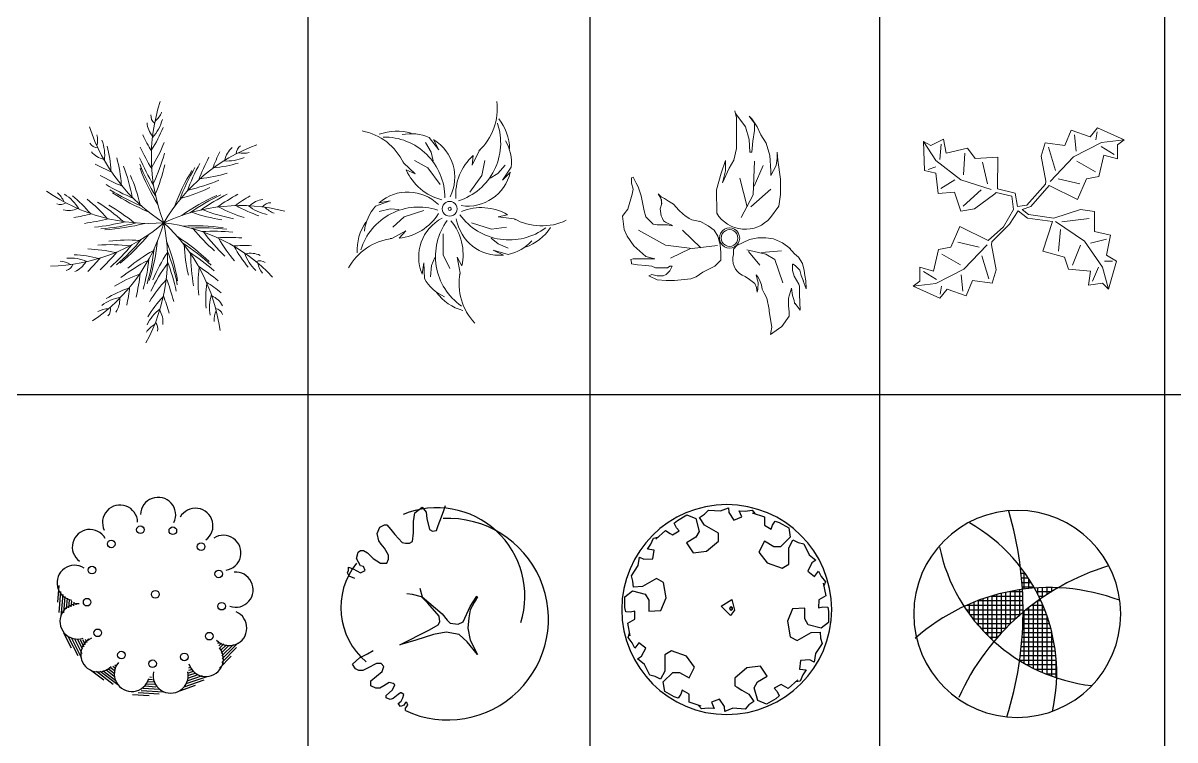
# Model space of a CAD drawing. Header units: millimetres. Extents: x -4017 to 59953, y -688 to 66564.
# Drawn here: x 12246 to 20585, y 29004 to 34195 of the extents above; entities that cross this region are included whole.
import ezdxf

# ---------------------------------------------------------------- set-up
doc = ezdxf.new("R2010")
doc.units = ezdxf.units.MM
doc.layers.add('www.cad-blocks.net', color=7, linetype='Continuous')

# ---------------------------------------------------------------- blocks, each defined once
blk = doc.blocks.new('A$C516926BB')
for p, q in [((16.7665, 38.5194), (16.7665, 0)), ((18.8071, 38.5194), (18.8071, 0)), ((20.9051, 38.5194), (20.9051, 0)), ((22.968, 38.5194), (22.968, 0)), ((0, 22.1292), (62.4121, 22.1292))]:
    blk.add_line(p, q)
blk = doc.blocks.new('A$C5FF452DF')
for p, q in [((0.0124, 0.7962), (0.0022, 0.6756)), ((0.0258, 0.7543), (0.013, 0.6025)), ((0.0409, 0.7325), (0.0275, 0.5729)), ((0.0566, 0.7185), (0.0467, 0.5999)), ((0.0724, 0.7045), (0.0659, 0.6273)), ((0.0881, 0.6905), (0.0835, 0.6347)), ((0.1044, 0.683), (0.101, 0.6421)), ((0.1208, 0.6756), (0.1186, 0.6495)), ((0.1371, 0.6681), (0.136, 0.656)), ((0.0478, 0.4539), (0.1024, 0.346)), ((0.0812, 0.4253), (0.15, 0.2894)), ((0.1054, 0.4147), (0.1778, 0.2718)), ((0.1262, 0.411), (0.18, 0.3048)), ((0.147, 0.4074), (0.182, 0.3383)), ((0.1677, 0.4037), (0.193, 0.3538)), ((0.1855, 0.4059), (0.2041, 0.3693)), ((0.2033, 0.4082), (0.2151, 0.3849)), ((0.2211, 0.4104), (0.2266, 0.3995)), ((1.1633, 0.3774), (1.172, 0.386)), ((1.171, 0.3611), (1.1895, 0.3796)), ((1.1786, 0.3449), (1.2076, 0.3739)), ((1.1863, 0.3287), (1.2258, 0.3683)), ((1.1893, 0.3078), (1.244, 0.3626)), ((1.1922, 0.287), (1.2764, 0.3711)), ((1.1927, 0.2397), (1.3004, 0.3474)), ((1.1952, 0.2661), (1.3085, 0.3793)), ((1.1759, 0.1991), (1.2615, 0.2846)), ((0.2429, 0.1872), (0.3389, 0.1136)), ((0.2854, 0.1759), (0.4064, 0.0833)), ((0.3119, 0.1769), (0.4391, 0.0795)), ((0.3322, 0.1826), (0.4267, 0.1102)), ((0.3525, 0.1883), (0.414, 0.1412)), ((0.3728, 0.194), (0.4172, 0.16)), ((0.3878, 0.2037), (0.4204, 0.1787)), ((0.4029, 0.2134), (0.4236, 0.1975)), ((0.418, 0.2231), (0.4276, 0.2157)), ((0.9545, 0.165), (0.9933, 0.1783)), ((0.9548, 0.1829), (0.9795, 0.1914)), ((0.955, 0.2009), (0.9665, 0.2048)), ((0.6509, 0.0856), (0.7068, 0.082)), ((0.6581, 0.102), (0.699, 0.0994)), ((0.6652, 0.1185), (0.6912, 0.1168)), ((0.6723, 0.1349), (0.6845, 0.1341)), ((0.9208, 0.0643), (1.065, 0.1137)), ((0.9347, 0.0869), (1.0863, 0.1388)), ((0.9412, 0.107), (1.0539, 0.1456)), ((0.9477, 0.127), (1.021, 0.1521)), ((0.9542, 0.1471), (1.0072, 0.1652)), ((0.5467, 0.0078), (0.6674, 0)), ((0.5883, 0.022), (0.7404, 0.0122)), ((0.6098, 0.0375), (0.7696, 0.0272)), ((0.6235, 0.0535), (0.7423, 0.0459)), ((0.6372, 0.0696), (0.7145, 0.0646)), ((0.8879, 0.0352), (1.0023, 0.0744))]:
    blk.add_line(p, q)
for centre, major_axis, start_param, end_param in [((0.7319, 1.3081), (0.09, 0.09), 5.045191, 8.607446), ((0.4562, 1.2526), (0.09, 0.09), 5.528512, 9.090768), ((1.0019, 1.2291), (-0.09, 0.09), 2.991072, 6.553328), ((0.2378, 1.0753), (0.09, 0.09), 6.011834, 9.574089), ((0.6035, 1.2007), (-0.0195, 0.0195), 3.926991, 10.210176), ((0.8383, 1.1937), (0.0195, 0.0195), 5.497787, 11.780972), ((1.2042, 1.0337), (0.09, 0.09), 4.078547, 7.640802), ((0.3923, 1.0978), (-0.0195, 0.0195), 3.926991, 10.210176), ((1.0429, 1.0784), (0.0195, 0.0195), 5.497787, 11.780972), ((0.1269, 0.8168), (0.09, 0.09), 0.211971, 3.774226), ((0.2532, 0.9086), (0.0195, 0.0195), 5.497787, 11.780972), ((1.1705, 0.8812), (-0.0195, 0.0195), 3.926991, 10.210176), ((1.2926, 0.7667), (-0.09, 0.09), 2.024428, 5.586684), ((0.7116, 0.7333), (-0.0195, 0.0195), 3.926991, 10.210176), ((0.1487, 0.5364), (0.09, 0.09), 0.695293, 4.257548), ((0.218, 0.6764), (0.0195, 0.0195), 5.497787, 11.780972), ((1.1918, 0.6473), (-0.0195, 0.0195), 3.926991, 10.210176), ((1.2467, 0.4891), (-0.09, 0.09), 1.541106, 5.103362), ((0.2947, 0.4544), (-0.0195, 0.0195), 3.926991, 10.210176), ((1.102, 0.4303), (0.0195, 0.0195), 5.497787, 11.780972), ((0.2984, 0.2983), (-0.09, 0.09), -0.392181, 3.170074), ((1.0771, 0.2647), (-0.09, 0.09), 1.057784, 4.62004), ((0.4658, 0.2934), (0.0195, 0.0195), 5.497787, 11.780972), ((0.692, 0.2305), (-0.0195, 0.0195), 3.926991, 10.210176), ((0.9217, 0.2798), (0.0195, 0.0195), 5.497787, 11.780972), ((0.5416, 0.157), (0.09, 0.09), 1.661937, 5.224192), ((0.8226, 0.1449), (0.09, 0.09), 2.145259, 5.707514)]:
    blk.add_ellipse(centre, major_axis=major_axis, ratio=1, start_param=start_param, end_param=end_param)
blk = doc.blocks.new('A$C589E4392')
for p, q in [((0.5367, 1.4995), (0.589, 1.5401)), ((0.589, 1.5401), (0.618, 1.5053)), ((0.618, 1.5053), (0.6238, 1.4589)), ((0.7283, 1.4705), (0.7457, 1.5169)), ((0.7457, 1.5169), (0.7573, 1.5517)), ((0.5251, 1.4357), (0.5367, 1.4995)), ((0.5251, 1.3545), (0.5251, 1.4357)), ((0.6238, 1.4589), (0.6412, 1.3777)), ((0.7051, 1.4067), (0.7283, 1.4705)), ((0.2639, 1.3487), (0.2813, 1.3951)), ((0.2755, 1.2966), (0.2639, 1.3487)), ((0.2813, 1.3951), (0.3161, 1.4125)), ((0.3161, 1.4125), (0.3335, 1.4125)), ((0.3335, 1.4125), (0.3626, 1.3777)), ((0.3626, 1.3777), (0.3916, 1.343)), ((0.3916, 1.343), (0.4438, 1.285)), ((0.5193, 1.2908), (0.5251, 1.3545)), ((0.6412, 1.3777), (0.6644, 1.3661)), ((0.6644, 1.3661), (0.6935, 1.3719)), ((0.6935, 1.3719), (0.7051, 1.4067)), ((0.2929, 1.2734), (0.2755, 1.2966)), ((0.3161, 1.2444), (0.2929, 1.2734)), ((0.4438, 1.285), (0.4671, 1.2792)), ((0.4671, 1.2792), (0.4961, 1.2792)), ((0.4961, 1.2792), (0.5193, 1.2908)), ((0.1129, 1.169), (0.1245, 1.2154)), ((0.142, 1.1168), (0.1129, 1.169)), ((0.1245, 1.2154), (0.142, 1.227)), ((0.142, 1.227), (0.1652, 1.227)), ((0.1652, 1.227), (0.1942, 1.2096)), ((0.1942, 1.2096), (0.2348, 1.169)), ((0.2348, 1.169), (0.2871, 1.1342)), ((0.3451, 1.1922), (0.3161, 1.2444)), ((0.3451, 1.1632), (0.3451, 1.1922)), ((0.0549, 1.082), (0.0549, 1.1052)), ((0.0549, 1.1052), (0.0897, 1.0936)), ((0.0897, 1.0936), (0.142, 1.0646)), ((0.1652, 1.111), (0.142, 1.1168)), ((0.1768, 1.082), (0.1652, 1.111)), ((0.2871, 1.1342), (0.3335, 1.1342)), ((0.3335, 1.1342), (0.3451, 1.1632)), ((0.0491, 1.0646), (0.0549, 1.082)), ((0.0607, 1.0414), (0.0491, 1.0646)), ((0.1013, 1.024), (0.0607, 1.0414)), ((0.142, 1.0646), (0.1768, 1.082)), ((0.5716, 0.9545), (0.589, 0.8907)), ((0.5193, 0.9081), (0.4787, 0.9139)), ((0.5832, 0.8907), (0.5193, 0.9081)), ((0.6296, 0.8443), (0.5832, 0.8907)), ((0.589, 0.8907), (0.7341, 0.7689)), ((0.7109, 0.7515), (0.6296, 0.8443)), ((0.9373, 0.8211), (0.9837, 0.8965)), ((0.9663, 0.8501), (0.9373, 0.7979)), ((0.9895, 0.8907), (0.9663, 0.8501)), ((0.9837, 0.8965), (0.9837, 0.8907)), ((0.7167, 0.7109), (0.7109, 0.7515)), ((0.7341, 0.7689), (0.7689, 0.7225)), ((0.885, 0.7109), (0.9373, 0.8211)), ((0.9373, 0.7979), (0.9257, 0.7399)), ((0.6412, 0.653), (0.7051, 0.6877)), ((0.7051, 0.6877), (0.7167, 0.7109)), ((0.7689, 0.7225), (0.7922, 0.6993)), ((0.7922, 0.6993), (0.8502, 0.6935)), ((0.8502, 0.6935), (0.885, 0.7109)), ((0.9257, 0.7399), (0.9199, 0.6646)), ((0.4264, 0.5428), (0.6412, 0.653)), ((0.6702, 0.6182), (0.5425, 0.5776)), ((0.7631, 0.6356), (0.6702, 0.6182)), ((0.856, 0.6182), (0.7631, 0.6356)), ((0.9141, 0.566), (0.856, 0.6182)), ((0.9199, 0.6646), (0.9373, 0.5776)), ((0.1942, 0.479), (0.2348, 0.5022)), ((0.5425, 0.5776), (0.4264, 0.5428)), ((0.9895, 0.4732), (0.9141, 0.566)), ((0.9373, 0.5776), (0.9895, 0.4732)), ((0.0839, 0.4036), (0.1362, 0.45)), ((0.1362, 0.45), (0.1942, 0.479)), ((0.1071, 0.3688), (0.0839, 0.4036)), ((0.1303, 0.3572), (0.1071, 0.3688)), ((0.1594, 0.3572), (0.1303, 0.3572)), ((0.1942, 0.3746), (0.1594, 0.3572)), ((0.2581, 0.4094), (0.1942, 0.3746)), ((0.2929, 0.4094), (0.2581, 0.4094)), ((0.2581, 0.3167), (0.2987, 0.3515)), ((0.3103, 0.3862), (0.2929, 0.4094)), ((0.2987, 0.3515), (0.3103, 0.3862)), ((0.2174, 0.2819), (0.2581, 0.3167)), ((0.2174, 0.2471), (0.2174, 0.2819)), ((0.3509, 0.2703), (0.3103, 0.2471)), ((0.38, 0.2645), (0.3509, 0.2703)), ((0.3742, 0.2181), (0.3916, 0.2529)), ((0.3916, 0.2529), (0.38, 0.2645)), ((0.2523, 0.2297), (0.2174, 0.2471)), ((0.2813, 0.2297), (0.2523, 0.2297)), ((0.3103, 0.2471), (0.2813, 0.2297)), ((0.3277, 0.1775), (0.3742, 0.2181)), ((0.3277, 0.1601), (0.3277, 0.1775)), ((0.4148, 0.1833), (0.38, 0.1543)), ((0.4322, 0.1949), (0.4148, 0.1833)), ((0.438, 0.1949), (0.4322, 0.1949)), ((0.4554, 0.1833), (0.438, 0.1949)), ((0.4496, 0.1601), (0.4554, 0.1833)), ((0.3568, 0.1485), (0.3277, 0.1601)), ((0.38, 0.1543), (0.3568, 0.1485)), ((0.4148, 0.1195), (0.438, 0.1369)), ((0.4322, 0.0963), (0.4148, 0.1195)), ((0.4554, 0.1079), (0.4322, 0.0963)), ((0.438, 0.1369), (0.4496, 0.1601)), ((0.4671, 0.1253), (0.4554, 0.1079)), ((0.4787, 0.1253), (0.4671, 0.1253)), ((0.4671, 0.0847), (0.4845, 0.1079)), ((0.4671, 0.0673), (0.4671, 0.0847)), ((0.4845, 0.1079), (0.4787, 0.1253))]:
    blk.add_line(p, q)
for centre, major_axis, start_param, end_param in [((0.6941, 0.8973), (0.6385, 0), -0.305732, 1.959874), ((0.7733, 0.7298), (-0.7298, 0), 1.137822, 4.758134), ((0.5116, 0.8132), (-0.5119, 0), -0.677922, 0.872664)]:
    blk.add_ellipse(centre, major_axis=major_axis, ratio=1, start_param=start_param, end_param=end_param)
blk = doc.blocks.new('A$C3AD16B09')
for p, q in [((0.4024, 1.405), (0.4705, 1.4449)), ((0.4705, 1.4449), (0.5347, 1.4191)), ((0.5347, 1.4191), (0.5598, 1.3254)), ((0.5615, 1.4264), (0.5981, 1.4505)), ((0.5977, 1.3715), (0.5615, 1.4264)), ((0.5981, 1.4505), (0.6262, 1.4795)), ((0.6262, 1.4795), (0.7135, 1.4743)), ((0.7135, 1.4743), (0.7719, 1.4973)), ((0.7719, 1.4973), (0.7742, 1.4621)), ((0.7742, 1.4621), (0.8103, 1.4072)), ((0.8103, 1.4072), (0.8687, 1.43)), ((0.8495, 1.475), (0.8932, 1.4725)), ((0.8687, 1.43), (0.8495, 1.475)), ((0.8932, 1.4725), (0.9418, 1.4785)), ((0.9418, 1.4785), (0.9623, 1.4552)), ((0.9434, 1.4595), (1.0315, 1.4302)), ((1.0315, 1.4302), (1.0315, 1.3911)), ((0.3792, 1.3844), (0.4024, 1.405)), ((0.3947, 1.3527), (0.3792, 1.3844)), ((0.4153, 1.3296), (0.3947, 1.3527)), ((0.6485, 1.3421), (0.5977, 1.3715)), ((0.6824, 1.3226), (0.6485, 1.3421)), ((1.0315, 1.3911), (1.0315, 1.3715)), ((1.0315, 1.3715), (1.0806, 1.3422)), ((1.0806, 1.3422), (1.0904, 1.3715)), ((1.0904, 1.3715), (1.1101, 1.4008)), ((1.1101, 1.4008), (1.1395, 1.3911)), ((1.1395, 1.3911), (1.2081, 1.352)), ((1.2081, 1.352), (1.2179, 1.2835)), ((0.2087, 1.2325), (0.2279, 1.2775)), ((0.2279, 1.2775), (0.2583, 1.2836)), ((0.245, 1.2694), (0.3145, 1.3311)), ((0.3145, 1.3311), (0.3484, 1.3115)), ((0.3484, 1.3115), (0.3653, 1.3017)), ((0.3653, 1.3017), (0.4153, 1.3296)), ((0.5353, 1.283), (0.467, 1.243)), ((0.5598, 1.3254), (0.5353, 1.283)), ((0.6124, 1.1818), (0.7002, 1.2556)), ((0.6993, 1.3128), (0.6824, 1.3226)), ((0.7002, 1.2556), (0.6993, 1.3128)), ((1.0315, 1.2541), (0.9923, 1.1759)), ((1.1003, 1.215), (1.0315, 1.2541)), ((1.2179, 1.2835), (1.1493, 1.215)), ((1.2081, 1.2052), (1.2376, 1.2639)), ((1.2376, 1.2639), (1.2767, 1.2444)), ((0.1847, 1.1959), (0.2087, 1.2325)), ((0.2333, 1.1899), (0.1847, 1.1959)), ((0.2239, 1.128), (0.2333, 1.1899)), ((0.467, 1.243), (0.5152, 1.17)), ((0.5152, 1.17), (0.6124, 1.1818)), ((0.9923, 1.1759), (1.0512, 1.0976)), ((1.1493, 1.215), (1.1003, 1.215)), ((1.2081, 1.1465), (1.2081, 1.2052)), ((1.2767, 1.2444), (1.3159, 1.2345)), ((1.3159, 1.2345), (1.3551, 1.1563)), ((0.1173, 1.0777), (0.1266, 1.1398)), ((0.1266, 1.1398), (0.1582, 1.1241)), ((0.1582, 1.1241), (0.2239, 1.128)), ((1.0512, 1.0976), (1.159, 1.0584)), ((1.159, 1.0584), (1.2081, 1.0878)), ((1.2081, 1.1074), (1.2081, 1.1465)), ((1.2081, 1.0878), (1.2081, 1.1074)), ((1.3748, 1.0976), (1.3454, 1.0389)), ((1.3551, 1.1563), (1.4042, 1.1172)), ((1.4042, 1.1172), (1.3748, 1.0976)), ((0.0691, 1.0047), (0.1173, 1.0777)), ((0.0802, 0.9658), (0.0691, 1.0047)), ((1.3454, 1.0389), (1.3943, 0.9997)), ((1.3943, 0.9997), (1.4237, 1.0389)), ((1.4237, 1.0389), (1.4434, 0.9997)), ((0.0828, 0.9221), (0.0802, 0.9658)), ((0.1485, 0.926), (0.0828, 0.9221)), ((0.1993, 0.9553), (0.1485, 0.926)), ((0.2331, 0.9749), (0.1993, 0.9553)), ((0.2501, 0.9847), (0.2331, 0.9749)), ((0.3001, 0.9568), (0.2501, 0.9847)), ((0.32, 0.8439), (0.3001, 0.9568)), ((1.4434, 0.9997), (1.4728, 0.9606)), ((1.4572, 0.9498), (1.4759, 0.8588)), ((1.4728, 0.9606), (1.4629, 0.9312)), ((0.0213, 0.8526), (0.0757, 0.8953)), ((0.0217, 0.7736), (0.0213, 0.8526)), ((0.0757, 0.8953), (0.1694, 0.8701)), ((0.1694, 0.8701), (0.1938, 0.8277)), ((0.2817, 0.7538), (0.32, 0.8439)), ((1.442, 0.8393), (1.4251, 0.8295)), ((1.4759, 0.8588), (1.442, 0.8393)), ((0.028, 0.7432), (0.0217, 0.7736)), ((0.1938, 0.8277), (0.1944, 0.7486)), ((0.1944, 0.7486), (0.2817, 0.7538)), ((0.7179, 0.7845), (0.7962, 0.8334)), ((0.7865, 0.716), (0.7179, 0.7845)), ((0.8159, 0.7552), (0.7865, 0.716)), ((0.7962, 0.8334), (0.8159, 0.7552)), ((1.236, 0.7656), (1.1977, 0.6755)), ((1.3234, 0.7708), (1.236, 0.7656)), ((1.3239, 0.6916), (1.3234, 0.7708)), ((1.4251, 0.8295), (1.4242, 0.7723)), ((1.4242, 0.7723), (1.4545, 0.7785)), ((1.4545, 0.7785), (1.4897, 0.7761)), ((1.4897, 0.7761), (1.496, 0.7458)), ((0.0632, 0.7408), (0.028, 0.7432)), ((0.0418, 0.6605), (0.0757, 0.6801)), ((0.0935, 0.7471), (0.0632, 0.7408)), ((0.0757, 0.6801), (0.0927, 0.6899)), ((0.0927, 0.6899), (0.0935, 0.7471)), ((1.1977, 0.6755), (1.2177, 0.5625)), ((1.3484, 0.6493), (1.3239, 0.6916)), ((1.496, 0.7458), (1.4965, 0.6668)), ((0.0605, 0.5696), (0.0418, 0.6605)), ((0.0449, 0.5587), (0.0548, 0.5881)), ((1.3185, 0.564), (1.3693, 0.5934)), ((1.442, 0.6241), (1.3484, 0.6493)), ((1.3693, 0.5934), (1.4349, 0.5973)), ((1.4349, 0.5973), (1.4376, 0.5535)), ((1.4965, 0.6668), (1.442, 0.6241)), ((0.0743, 0.5196), (0.0449, 0.5587)), ((0.094, 0.4805), (0.0743, 0.5196)), ((0.1235, 0.5196), (0.094, 0.4805)), ((0.1724, 0.4805), (0.1235, 0.5196)), ((1.2177, 0.5625), (1.2677, 0.5347)), ((1.2677, 0.5347), (1.2846, 0.5445)), ((1.2846, 0.5445), (1.3185, 0.564)), ((1.4486, 0.5147), (1.4005, 0.4416)), ((1.4376, 0.5535), (1.4486, 0.5147)), ((0.1135, 0.4022), (0.143, 0.4217)), ((0.143, 0.4217), (0.1724, 0.4805)), ((0.3587, 0.4609), (0.3096, 0.4316)), ((0.3096, 0.4316), (0.3096, 0.412)), ((0.4665, 0.4217), (0.3587, 0.4609)), ((0.5254, 0.3435), (0.4665, 0.4217)), ((1.4005, 0.4416), (1.3912, 0.3795)), ((0.1626, 0.3631), (0.1135, 0.4022)), ((0.2018, 0.2848), (0.1626, 0.3631)), ((0.3096, 0.412), (0.3096, 0.3729)), ((0.3096, 0.3729), (0.3096, 0.3142)), ((0.4862, 0.2653), (0.5254, 0.3435)), ((0.9054, 0.3375), (0.8175, 0.2638)), ((1.0026, 0.3494), (0.9054, 0.3375)), ((1.0507, 0.2764), (1.0026, 0.3494)), ((1.2939, 0.3914), (1.2845, 0.3294)), ((1.3595, 0.3952), (1.2939, 0.3914)), ((1.3912, 0.3795), (1.3595, 0.3952)), ((0.241, 0.275), (0.2018, 0.2848)), ((0.2802, 0.2554), (0.241, 0.275)), ((0.3096, 0.3142), (0.2802, 0.2554)), ((0.2999, 0.2359), (0.3685, 0.3044)), ((0.3685, 0.3044), (0.4174, 0.3044)), ((0.4174, 0.3044), (0.4862, 0.2653)), ((0.8175, 0.2638), (0.8184, 0.2066)), ((0.9825, 0.2363), (1.0507, 0.2764)), ((1.2845, 0.3294), (1.3331, 0.3235)), ((1.309, 0.2869), (1.2899, 0.2418)), ((1.3331, 0.3235), (1.309, 0.2869)), ((0.3096, 0.1674), (0.2999, 0.2359)), ((0.3782, 0.1283), (0.3096, 0.1674)), ((0.4371, 0.1772), (0.4274, 0.1478)), ((0.4862, 0.1478), (0.4371, 0.1772)), ((0.8184, 0.2066), (0.8353, 0.1968)), ((0.8353, 0.1968), (0.8692, 0.1772)), ((0.8692, 0.1772), (0.92, 0.1479)), ((0.958, 0.1939), (0.9825, 0.2363)), ((0.983, 0.1003), (0.958, 0.1939)), ((1.1524, 0.2176), (1.1024, 0.1898)), ((1.1024, 0.1898), (1.123, 0.1666)), ((1.1694, 0.2078), (1.1524, 0.2176)), ((1.2033, 0.1883), (1.1694, 0.2078)), ((1.2727, 0.25), (1.2033, 0.1883)), ((1.2899, 0.2418), (1.2595, 0.2357)), ((0.4077, 0.1185), (0.3782, 0.1283)), ((0.4274, 0.1478), (0.4077, 0.1185)), ((0.4862, 0.1283), (0.4862, 0.1478)), ((0.4862, 0.0891), (0.4862, 0.1283)), ((0.5743, 0.0598), (0.4862, 0.0891)), ((0.7074, 0.1122), (0.6491, 0.0894)), ((0.6491, 0.0894), (0.6682, 0.0443)), ((0.7436, 0.0573), (0.7074, 0.1122)), ((0.9562, 0.093), (0.9197, 0.0689)), ((0.92, 0.1479), (0.9562, 0.093)), ((1.0472, 0.0745), (0.983, 0.1003)), ((1.1154, 0.1143), (1.0472, 0.0745)), ((1.1385, 0.135), (1.1154, 0.1143)), ((1.123, 0.1666), (1.1385, 0.135)), ((0.5759, 0.0409), (0.5554, 0.0642)), ((0.6245, 0.0468), (0.5759, 0.0409)), ((0.6682, 0.0443), (0.6245, 0.0468)), ((0.7458, 0.022), (0.7436, 0.0573)), ((0.8042, 0.045), (0.7458, 0.022)), ((0.8916, 0.0398), (0.8042, 0.045)), ((0.9197, 0.0689), (0.8916, 0.0398))]:
    blk.add_line(p, q)
for centre, major_axis, start_param, end_param in [((0.7589, 0.7597), (-0.7599, 0), 3.141594, 9.424779), ((0.7902, 0.7676), (0.00793, 0.00793), 5.497787, 8.63938), ((0.7902, 0.7676), (0.00793, 0.00793), 2.356194, 5.497787), ((0.7902, 0.7676), (-0.00635, 0.00635), 3.926991, 7.068583), ((0.7902, 0.7676), (0.00635, 0.00635), 2.356194, 5.497787)]:
    blk.add_ellipse(centre, major_axis=major_axis, ratio=1, start_param=start_param, end_param=end_param)
blk = doc.blocks.new('A$C3068051E')
for p, q in [((0.7729, 1.0753), (0.7811, 1.0753)), ((0.7766, 1.0422), (0.8053, 1.0422)), ((0.7799, 1.0091), (0.8279, 1.0091)), ((0.7998, 0.9273), (0.7998, 1.0499)), ((0.8329, 0.931), (0.8329, 1.0015)), ((0.7336, 0.7091), (0.7336, 0.9175)), ((0.7667, 0.7388), (0.7667, 0.9228)), ((0.7828, 0.9761), (0.8489, 0.9761)), ((0.7853, 0.943), (0.8686, 0.943)), ((0.8659, 0.934), (0.8659, 0.9476)), ((0.899, 0.8868), (0.899, 0.9362)), ((0.9321, 0.8669), (0.9321, 0.9376)), ((0.9652, 0.8889), (0.9652, 0.9383)), ((0.9982, 0.9098), (0.9982, 0.9383)), ((1.0313, 0.9298), (1.0313, 0.9375)), ((0.4628, 0.8438), (0.7901, 0.8438)), ((0.469, 0.6626), (0.469, 0.8461)), ((0.5021, 0.6258), (0.5021, 0.858)), ((0.5352, 0.5917), (0.5352, 0.869)), ((0.5604, 0.8768), (0.7889, 0.8768)), ((0.5683, 0.56), (0.5683, 0.8792)), ((0.6013, 0.5731), (0.6013, 0.8885)), ((0.6344, 0.61), (0.6344, 0.897)), ((0.6675, 0.6448), (0.6675, 0.9046)), ((0.6928, 0.9099), (0.7873, 0.9099)), ((0.7006, 0.6778), (0.7006, 0.9115)), ((0.8869, 0.9099), (0.9984, 0.9099)), ((0.899, 0.3385), (0.899, 0.8437)), ((0.8991, 0.8438), (0.9198, 0.8438)), ((0.904, 0.8768), (0.9469, 0.8768)), ((0.3698, 0.7936), (0.3698, 0.8048)), ((0.3805, 0.7776), (0.7911, 0.7776)), ((0.3828, 0.8107), (0.7908, 0.8107)), ((0.4029, 0.7459), (0.4029, 0.8195)), ((0.436, 0.7025), (0.436, 0.8333)), ((0.7998, 0.3899), (0.7998, 0.767)), ((0.8126, 0.7776), (0.948, 0.7776)), ((0.8329, 0.3715), (0.8329, 0.7939)), ((0.8545, 0.8107), (0.9345, 0.8107)), ((0.8659, 0.3544), (0.8659, 0.8194)), ((0.9321, 0.3238), (0.9321, 0.8163)), ((0.4039, 0.7446), (0.7733, 0.7446)), ((0.4289, 0.7115), (0.7362, 0.7115)), ((0.4556, 0.6784), (0.7012, 0.6784)), ((0.7895, 0.6784), (0.9823, 0.6784)), ((0.7905, 0.7115), (0.9719, 0.7115)), ((0.791, 0.7446), (0.9605, 0.7446)), ((0.9652, 0.3101), (0.9652, 0.7313)), ((0.4843, 0.6453), (0.668, 0.6453)), ((0.515, 0.6123), (0.6365, 0.6123)), ((0.7864, 0.6123), (1.0001, 0.6123)), ((0.7882, 0.6453), (0.9917, 0.6453)), ((0.9982, 0.2975), (0.9982, 0.6199)), ((0.548, 0.5792), (0.6067, 0.5792)), ((0.7784, 0.513), (1.0197, 0.513)), ((0.7815, 0.5461), (1.0141, 0.5461)), ((0.7841, 0.5792), (1.0076, 0.5792)), ((0.7709, 0.4469), (1.0282, 0.4469)), ((0.7749, 0.48), (1.0244, 0.48)), ((0.7665, 0.4138), (1.0312, 0.4138)), ((0.7667, 0.4095), (0.7667, 0.4151)), ((0.8159, 0.3807), (1.0332, 0.3807)), ((0.8797, 0.3477), (1.0344, 0.3477)), ((1.0313, 0.286), (1.0313, 0.4119)), ((0.954, 0.3146), (1.0347, 0.3146))]:
    blk.add_line(p, q)
for centre, major_axis, start_param, end_param in [((0.749, 0.7479), (0.749, 0), 0, 6.283185), ((-1.7863, 0.7691), (2.5775, 0), -0.301903, 0.284066), ((-0.2169, 0.32), (1.2516, 0), -0.224312, 1.052619), ((1.4364, 1.4987), (-1.2786, 0), 0.208181, 1.455683), ((1.9128, -0.5704), (-1.74, 0), -1.277751, -0.421862), ((0.9797, -0.5204), (1.4588, 0), 1.213377, 2.297682)]:
    blk.add_ellipse(centre, major_axis=major_axis, ratio=1, start_param=start_param, end_param=end_param)
blk = doc.blocks.new('A$C14280880')
at = {"color": 0, "lineweight": 0}
for centre, major_axis, start_param, end_param in [((2.0525, 1.3462), (1.2944, 0), 2.825175, 3.518473), ((0.6886, 1.7279), (0.1091, 0.1091), 4.597758, 5.11995), ((0.8862, 1.6029), (0.1127, 0.1127), 2.406442, 3.081109), ((0.8215, 1.6439), (-0.0473, 0.0473), 0.676824, 1.711113), ((0.5353, 1.6997), (0.2213, 0.2213), 4.754959, 5.236209), ((1.5426, 1.9627), (1.2944, 0), 3.453492, 4.146789), ((0.2149, 1.4698), (0.1091, 0.1091), 5.226076, 5.748268), ((2.0662, 2.1801), (1.0801, 1.0801), 2.813266, 2.899665), ((0.0839, 1.8538), (-0.5755, 0.5755), 3.334498, 3.557537), ((0.3718, 1.48), (0.0473, 0.0473), 2.875939, 3.910228), ((0.1074, 1.3569), (0.2213, 0.2213), 5.383277, 5.864527), ((-0.3483, 1.2163), (-0.5755, 0.5755), 3.962816, 4.185855), ((2.0672, 2.0536), (1.0801, 1.0801), 2.784974, 2.900923), ((-0.0794, 1.8066), (0.7035, 0.7035), 4.931478, 5.133205), ((1.9687, 0.2206), (1.2944, 0), 1.922873, 2.61617), ((1.4394, 1.3711), (0.0473, 0.0473), 1.345318, 2.379607), ((0.4482, 1.4849), (-0.1127, 0.1127), 1.463964, 2.138631), ((-0.4527, 1.082), (-0.7035, 0.7035), 3.989, 4.190727), ((2.0793, 1.9362), (1.0801, 1.0801), 2.756717, 2.902616), ((-0.4397, 1.7289), (-0.948, 0.948), 3.484994, 3.658745), ((2.533, 0.6475), (1.0801, 1.0801), 1.88267, 1.998621), ((2.6316, 0.7266), (-1.0801, 1.0801), 0.340169, 0.426566), ((1.3058, 1.6303), (0.2213, 0.2213), 3.852656, 4.333907), ((1.4473, 1.2949), (-0.1127, 0.1127), -0.066657, 0.608011), ((1.4229, 1.5274), (0.1091, 0.1091), 3.695455, 4.217648), ((1.0636, 2.6454), (-1.0801, 1.0801), 1.870788, 1.957187), ((-0.6985, 0.8074), (-0.948, 0.948), 4.113313, 4.287064), ((2.0935, 1.8578), (-1.0801, 1.0801), 1.163828, 1.333464), ((2.1072, 1.7998), (-1.0801, 1.0801), 1.143516, 1.335144), ((-0.3465, 1.5571), (-0.87, 0.87), 3.526171, 3.707548), ((2.3956, 0.5055), (-1.0801, 1.0801), 0.261528, 0.431162), ((2.4483, 0.5653), (1.0801, 1.0801), 1.854413, 2.000314), ((1.1469, 2.08), (-0.5755, 0.5755), 2.432195, 2.655235), ((1.1388, 2.5437), (1.0801, 1.0801), 3.413293, 3.529242), ((-0.5221, 0.7232), (-0.87, 0.87), 4.15449, 4.335866), ((2.3586, 0.4588), (-1.0801, 1.0801), 0.241214, 0.432842), ((0.7244, 2.4135), (-0.948, 0.948), 2.582694, 2.756443), ((1.0086, 2.1789), (-0.7035, 0.7035), 2.458381, 2.660106), ((0.743, 2.16), (-1.2944, 0), 0.959374, 1.652673), ((-0.0187, 0.966), (-0.1091, 0.1091), 4.302754, 4.824946), ((1.2175, 2.4558), (-1.0801, 1.0801), 1.814239, 1.960138), ((1.2751, 2.4007), (-1.0801, 1.0801), 1.792147, 1.961782), ((1.3202, 2.3618), (1.0801, 1.0801), 3.34263, 3.534259), ((0.6473, 2.2339), (0.87, 0.87), 4.194665, 4.376042), ((0.1003, 1.0688), (-0.0473, 0.0473), 1.952617, 2.986906), ((-0.0363, 0.8111), (-0.2213, 0.2213), 4.459955, 4.941205), ((-0.3149, 0.424), (-0.5755, 0.5755), 4.61029, 4.83333), ((-0.3172, 0.254), (0.7035, 0.7035), 6.207272, 6.408997), ((-0.3477, -0.1133), (0.948, 0.948), 0.0484, 0.222149), ((1.404, -0.2995), (-1.2944, 0), 4.462322, 5.15562), ((1.8603, -0.324), (1.0801, 1.0801), 1.209866, 1.401495), ((1.9172, -0.3064), (-1.0801, 1.0801), -0.340617, -0.170982), ((1.9945, -0.2871), (1.0801, 1.0801), 1.25227, 1.398171), ((2.1108, -0.2673), (-1.0801, 1.0801), -0.29027, -0.174319), ((2.2369, -0.2579), (1.0801, 1.0801), 1.30882, 1.395219), ((1.5828, 0.8812), (0.1127, 0.1127), 0.901996, 1.576663), ((1.6194, 0.9485), (-0.0473, 0.0473), -0.827622, 0.206667), ((0.1584, 1.1187), (0.1127, 0.1127), 3.682235, 4.356902), ((-0.0508, 2.4155), (-1.0801, 1.0801), 2.518262, 2.604662), ((-0.1562, -0.0741), (-0.87, 0.87), -1.481223, -1.299845), ((1.4553, 2.1082), (0.87, 0.87), 3.592521, 3.773898), ((1.6206, 2.2126), (-0.948, 0.948), 1.980548, 2.154299), ((1.722, 1.8582), (-0.7035, 0.7035), 1.856235, 2.057962), ((1.7799, 1.6984), (0.5755, 0.5755), 3.400848, 3.623887), ((1.6561, 1.2378), (-0.2213, 0.2213), 1.679716, 2.160966), ((1.6944, 1.0867), (0.1091, 0.1091), 3.093312, 3.615504), ((0.005, 1.8513), (1.2944, 0), -1.5539, -0.860601), ((0.0705, 2.3797), (1.0801, 1.0801), 4.060767, 4.176717), ((-0.3938, 1.2319), (1.2944, 0), -0.976794, -0.283497), ((0.1863, 2.3571), (1.0801, 1.0801), 4.03251, 4.178409), ((0.2655, 2.3479), (-1.0801, 1.0801), 2.439623, 2.609257), ((0.3249, 2.3442), (1.0801, 1.0801), 3.990103, 4.181733), ((-0.4202, 0.615), (-1.2944, 0), 2.646476, 3.339775), ((-0.028, -0.0823), (1.2944, 0), 0.1332, 0.826499), ((0.6991, -0.4158), (-1.2944, 0), 3.903112, 4.596411), ((1.0728, -0.6787), (-1.0801, 1.0801), -0.92014, -0.72851), ((1.1304, -0.694), (1.0801, 1.0801), 0.670972, 0.840606), ((-0.4918, 1.7227), (-1.0801, 1.0801), 3.067942, 3.237576), ((-0.4416, 1.7546), (1.0801, 1.0801), 4.618422, 4.810052), ((0.1199, -0.5145), (-1.0801, 1.0801), -1.548459, -1.356829), ((2.0199, 1.5979), (-0.87, 0.87), 1.462515, 1.643893), ((1.2062, -0.7186), (1.0801, 1.0801), 0.693063, 0.838962), ((2.2154, 1.5986), (0.948, 0.948), 2.992136, 3.165887), ((1.3153, -0.7635), (1.0801, 1.0801), 0.72132, 0.83727), ((2.1133, 1.2445), (0.7035, 0.7035), 2.867825, 3.06955), ((0.2675, -0.3138), (0.7035, 0.7035), 0.552406, 0.754131), ((0.4587, -0.6288), (-0.948, 0.948), -0.894078, -0.720329), ((0.5906, -0.4846), (-0.87, 0.87), -0.852904, -0.671526), ((-0.5613, 1.6837), (-1.0801, 1.0801), 3.090033, 3.235932), ((1.3714, -0.4061), (-0.87, 0.87), -0.275796, -0.09442), ((-0.74, 0.8531), (1.0801, 1.0801), 5.215843, 5.385478), ((-0.7153, 0.9073), (1.0801, 1.0801), 5.19553, 5.387158), ((-0.5546, 0.1784), (1.0801, 1.0801), 5.677204, 5.868835), ((-0.5514, 0.1189), (1.0801, 1.0801), 5.697521, 5.867154), ((0.1574, -0.5608), (1.0801, 1.0801), 0.042654, 0.212288), ((2.2242, 0.7705), (-0.87, 0.87), 0.834197, 1.015575), ((1.4272, -0.8225), (-1.0801, 1.0801), -0.821185, -0.734785), ((2.0777, 1.0783), (0.5755, 0.5755), 2.84164, 3.064679), ((0.0905, 0.4377), (0.1091, 0.1091), 0.218684, 0.740876), ((0.1673, 0.302), (-0.2213, 0.2213), -1.194912, -0.713661), ((0.1694, -0.1749), (-0.5755, 0.5755), -1.044576, -0.821537), ((0.144, 0.6653), (0.1127, 0.1127), 4.310553, 4.985221), ((-0.7875, 1.5915), (1.0801, 1.0801), 4.717377, 4.803776), ((-0.6683, 1.6339), (-1.0801, 1.0801), 3.11829, 3.234239), ((1.3396, -0.599), (0.948, 0.948), 1.253823, 1.427574), ((-0.7769, 0.7824), (-1.0801, 1.0801), 3.667139, 3.813038), ((1.9031, -0.0189), (-0.87, 0.87), 0.205878, 0.387257), ((-0.5514, 0.0392), (1.0801, 1.0801), 5.719611, 5.86551), ((0.2043, -0.6252), (-1.0801, 1.0801), -1.506052, -1.360153), ((2.3827, 0.6563), (-0.948, 0.948), 0.793022, 0.966773), ((1.7284, 0.7535), (-0.2213, 0.2213), 1.120508, 1.601758), ((1.4771, 0.4901), (0.1127, 0.1127), 0.342787, 1.017455), ((1.5438, 0.5277), (0.0473, 0.0473), 0.183964, 1.218255), ((0.1264, 0.5908), (0.0473, 0.0473), 4.151732, 5.186021), ((-0.8394, 0.6823), (-1.0801, 1.0801), 3.695396, 3.811345), ((1.9642, -0.2045), (-0.948, 0.948), 0.164703, 0.338454), ((2.092, 0.4297), (0.7035, 0.7035), 2.239507, 2.441232), ((0.2661, -0.7257), (-1.0801, 1.0801), -1.477795, -1.361845), ((1.6806, 0.6051), (0.1091, 0.1091), 2.534104, 3.056296), ((1.0074, -0.4393), (0.7035, 0.7035), 1.12951, 1.331237), ((1.5959, -0.2169), (-0.7035, 0.7035), 0.040392, 0.242117), ((-0.5604, -0.0785), (-1.0801, 1.0801), 4.177072, 4.293021), ((1.9655, 0.3162), (0.5755, 0.5755), 2.213322, 2.436361), ((0.322, -0.8392), (-1.0801, 1.0801), -1.449503, -1.363104), ((0.8495, -0.3764), (-0.5755, 0.5755), -0.467471, -0.244431), ((-0.9162, 0.5819), (-1.0801, 1.0801), 3.723687, 3.810086), ((-0.5819, -0.2031), (1.0801, 1.0801), 5.77616, 5.862559), ((1.492, 0.2588), (-0.2213, 0.2213), 0.49219, 0.97344), ((1.1339, 0.1934), (0.1127, 0.1127), 5.997654, 6.672322), ((0.5875, 0.0221), (-0.2213, 0.2213), -0.617805, -0.136555), ((0.3957, 0.2418), (-0.0473, 0.0473), 3.15804, 4.192331), ((0.3697, 0.3138), (0.1127, 0.1127), 4.88766, 5.562327), ((1.4268, -0.2344), (-0.5755, 0.5755), 0.014207, 0.237246), ((1.21, 0.1846), (-0.0473, 0.0473), 4.268035, 5.302326), ((0.4491, 0.0939), (-0.1091, 0.1091), -0.775006, -0.252814), ((1.01, -0.0025), (0.2213, 0.2213), 1.434668, 1.915918), ((0.6819, 0.1551), (-0.1127, 0.1127), 3.79854, 4.473207), ((1.3661, 0.1668), (0.1091, 0.1091), 1.905785, 2.427977), ((0.8541, -0.003), (-0.1091, 0.1091), -0.29333, 0.228863), ((0.7382, 0.1033), (0.0473, 0.0473), 5.210513, 6.244803)]:
    blk.add_ellipse(centre, major_axis=major_axis, ratio=1, start_param=start_param, end_param=end_param, dxfattribs=at)
blk = doc.blocks.new('A$C38FE2E76')
at = {"color": 0, "lineweight": 0}
for p, q in [((0.5835, 1.3444), (0.6529, 1.2555)), ((0.5974, 1.2386), (0.5563, 1.3088)), ((0.6529, 1.2555), (0.6151, 1.3297)), ((0.5747, 1.1252), (0.4782, 1.1778)), ((0.6128, 1.1768), (0.5974, 1.2386)), ((0.8949, 1.1436), (0.9442, 1.2493)), ((0.9023, 1.2145), (0.8949, 1.1436)), ((0.9654, 1.0698), (0.9857, 1.1779)), ((0.4827, 1.0809), (0.3974, 1.1604)), ((0.4177, 1.1099), (0.4827, 1.0809)), ((0.6632, 1.004), (0.5747, 1.1252)), ((1.0803, 1.0834), (1.1344, 1.1441)), ((1.1766, 1.1292), (1.1135, 1.0358)), ((1.1135, 1.0358), (1.1724, 1.0946)), ((0.8775, 0.9483), (0.9654, 1.0698)), ((1.0262, 1.0496), (1.0803, 1.0834)), ((0.1956, 0.8468), (0.3016, 0.8853)), ((0.3016, 0.8853), (0.2193, 0.8723)), ((0.3004, 0.8273), (0.221, 0.8099)), ((0.364, 0.8228), (0.3004, 0.8273)), ((0.4013, 0.7707), (0.3214, 0.6952)), ((0.5439, 0.8174), (0.4013, 0.7707)), ((1.1516, 0.7859), (1.0819, 0.771)), ((1.0819, 0.771), (1.1977, 0.7568)), ((0.415, 0.6695), (0.313, 0.613)), ((0.3674, 0.6166), (0.415, 0.6695)), ((0.8907, 0.7272), (1.0335, 0.6812)), ((1.0335, 0.6812), (1.1426, 0.6953)), ((0.6845, 0.6463), (0.6849, 0.4963)), ((1.033, 0.617), (1.0819, 0.5761)), ((1.1552, 0.4986), (1.0469, 0.5298)), ((1.0469, 0.5298), (1.1211, 0.492)), ((1.0819, 0.5761), (1.1564, 0.5434)), ((0.5451, 0.4368), (0.532, 0.3545)), ((0.5489, 0.3241), (0.5451, 0.4368)), ((0.5999, 0.4178), (0.5919, 0.3368)), ((0.6238, 0.4769), (0.5999, 0.4178)), ((0.6849, 0.4963), (0.732, 0.3969)), ((0.7853, 0.478), (0.8076, 0.3635)), ((0.821, 0.4163), (0.7853, 0.478))]:
    blk.add_line(p, q, dxfattribs=at)
for centre, major_axis, start_param, end_param in [((0.6629, 1.5515), (0.2919, 0.2919), 4.676525, 5.629309), ((0.6615, 1.3048), (-0.3109, 0.3109), 2.667465, 4.258617), ((0.8008, 1.2539), (-0.2583, 0.2583), 3.950512, 4.597622), ((0.0231, 0.9863), (-0.2919, 0.2919), 4.362365, 5.315149), ((0.3488, 1.0255), (-0.2583, 0.2583), -1.076036, -0.428926), ((0.2573, 0.9087), (0.3109, 0.3109), 5.494899, 7.086051), ((0.453, 1.0566), (0.2235, 0.2235), 0.359613, 0.992531), ((0.453, 1.0566), (-0.2235, 0.2235), 3.464091, 4.954439), ((1.1728, 0.9433), (0.2701, 0.2701), 1.394027, 1.42708), ((0.8626, 1.1644), (-0.2235, 0.2235), 3.815365, 4.448282), ((0.7592, 1.2834), (0.2701, 0.2701), 2.650664, 2.683717), ((1.1575, 0.9301), (-0.2701, 0.2701), -0.053952, 0.854767), ((0.7669, 1.2647), (0.2701, 0.2701), 2.773481, 3.682201), ((0.8626, 1.1644), (-0.2235, 0.2235), 2.207454, 3.697803), ((0.4289, 0.6338), (-0.2235, 0.2235), -1.562458, -0.072108), ((0.5091, 0.402), (-0.3109, 0.3109), -1.102446, 0.488706), ((0.4289, 0.6338), (-0.2235, 0.2235), 0.045454, 0.678371), ((0.732, 0.8286), (0.0378, 0.0378), 5.497787, 8.63938), ((0.732, 0.8286), (-0.00794, 0.00794), 3.926991, 7.068583), ((0.96, 0.4553), (0.2701, 0.2701), 0.260207, 1.168927), ((0.328, 0.9966), (-0.2701, 0.2701), 2.459322, 3.368042), ((0.8236, 0.4802), (0.2235, 0.2235), 1.264976, 2.755325), ((0.732, 0.8286), (0.0378, 0.0378), 2.356194, 5.497787), ((0.732, 0.8286), (-0.00794, 0.00794), 0.785398, 3.926991), ((1.0917, 0.8081), (-0.2235, 0.2235), 0.950817, 2.441166), ((1.163, 1.0428), (-0.3109, 0.3109), 1.410828, 3.001981), ((1.3982, 1.1177), (0.2919, 0.2919), 3.419888, 4.372672), ((0.9773, 0.4448), (0.2701, 0.2701), 0.13739, 0.170443), ((0.4264, 0.525), (0.2583, 0.2583), 1.751397, 2.398508), ((1.0689, 0.4849), (-0.3109, 0.3109), 0.154191, 1.745343), ((0.4474, 0.4964), (-0.2701, 0.2701), 3.715959, 4.624678), ((1.1577, 0.8946), (0.2583, 0.2583), 4.264673, 4.911782), ((0.3629, 0.2032), (-0.2919, 0.2919), -0.664183, 0.288601), ((0.3079, 0.995), (-0.2701, 0.2701), 2.336505, 2.369558), ((1.0917, 0.8081), (0.2235, 0.2235), 4.129524, 4.762442), ((1.2128, 0.2844), (-0.2919, 0.2919), 0.592454, 1.545238), ((0.4427, 0.4767), (-0.2701, 0.2701), 3.593142, 3.626195), ((0.8236, 0.4802), (-0.2235, 0.2235), 1.302091, 1.935008), ((0.9263, 0.4441), (-0.2583, 0.2583), 1.437238, 2.084348)]:
    blk.add_ellipse(centre, major_axis=major_axis, ratio=1, start_param=start_param, end_param=end_param, dxfattribs=at)
blk = doc.blocks.new('A$C50457BFA')
at = {"color": 0, "lineweight": 0}
for p, q in [((0.8116, 1.6213), (0.8181, 1.6018)), ((0.8247, 1.5692), (0.8116, 1.6213)), ((0.8181, 1.6018), (0.8573, 1.5497)), ((0.8247, 1.478), (0.8247, 1.5692)), ((0.8573, 1.5497), (0.8899, 1.5041)), ((0.8899, 1.5041), (0.9159, 1.4129)), ((0.955, 1.5301), (0.9159, 1.5822)), ((0.9159, 1.5822), (0.9355, 1.5627)), ((0.9355, 1.5627), (0.9746, 1.5041)), ((0.955, 1.478), (0.955, 1.5301)), ((0.955, 1.5301), (0.955, 1.5301)), ((0.9746, 1.5041), (1.0007, 1.4454)), ((0.8247, 1.4129), (0.8247, 1.478)), ((0.942, 1.3998), (0.955, 1.478)), ((1.0007, 1.4454), (1.0398, 1.3868)), ((0.8051, 1.263), (0.8247, 1.3477)), ((0.8247, 1.3477), (0.8247, 1.4129)), ((0.9159, 1.4129), (0.9225, 1.3217)), ((0.9355, 1.3217), (0.942, 1.3998)), ((1.0398, 1.3868), (1.0659, 1.2956)), ((0.7137, 1.1699), (0.7441, 1.2611)), ((0.7441, 1.2611), (0.7441, 1.1851)), ((0.7725, 1.2044), (0.8051, 1.263)), ((0.9225, 1.3217), (0.9355, 1.3217)), ((0.9465, 1.0126), (0.9542, 1.2563)), ((1.0659, 1.2956), (1.0724, 1.1849)), ((1.1115, 1.224), (1.118, 1.2761)), ((1.118, 1.2761), (1.118, 1.3217)), ((1.118, 1.3217), (1.1245, 1.263)), ((1.1245, 1.263), (1.1441, 1.1262)), ((0.6812, 1.0483), (0.7137, 1.1699)), ((0.7238, 1.099), (0.7725, 1.2044)), ((0.7441, 1.1851), (0.7238, 1.099)), ((0.9523, 1.0743), (1.0185, 1.2232)), ((1.0724, 1.1523), (1.1115, 1.224)), ((1.0724, 1.1849), (1.0724, 1.1523)), ((0.0652, 1.1355), (0.0761, 1.1409)), ((0.0652, 1.0975), (0.0652, 1.1355)), ((0.0761, 1.054), (0.0652, 1.0975)), ((0.0761, 1.1409), (0.0978, 1.0975)), ((0.0978, 1.0975), (0.1141, 1.0703)), ((0.9026, 0.9254), (0.8488, 1.1322)), ((1.0724, 1.1523), (1.0724, 1.1523)), ((1.1441, 1.1262), (1.1441, 1.0937)), ((1.1441, 1.0937), (1.1441, 1.0155)), ((0.038, 0.9075), (0.0706, 1.016)), ((0.0706, 1.016), (0.0761, 1.054)), ((0.1141, 1.0703), (0.1358, 1.0052)), ((0.1358, 1.0052), (0.1575, 0.8966)), ((0.2773, 0.9867), (0.258, 1.0193)), ((0.258, 1.0193), (0.2787, 0.9986)), ((0.6812, 1.0483), (0.6813, 0.88)), ((0.8589, 0.8489), (0.9465, 1.0126)), ((0.9274, 0.9254), (1.0723, 1.0536)), ((1.1441, 1.0155), (1.1311, 0.9308)), ((0.2713, 0.9113), (0.2832, 0.9483)), ((0.2832, 0.9483), (0.2773, 0.9867)), ((0.2787, 0.9986), (0.3039, 0.9852)), ((0.2825, 0.9455), (0.2825, 0.978)), ((0.3039, 0.9852), (0.3335, 0.966)), ((0.3335, 0.966), (0.369, 0.9453)), ((0.369, 0.9453), (0.4075, 0.901)), ((1.1311, 0.9308), (1.0703, 0.8476)), ((0, 0.8586), (0.0109, 0.8749)), ((0.0109, 0.7609), (0, 0.8586)), ((0.0109, 0.8749), (0.038, 0.9075)), ((0.1575, 0.8966), (0.1684, 0.8532)), ((0.1684, 0.8532), (0.2227, 0.7989)), ((0.2787, 0.861), (0.2713, 0.9113)), ((0.2891, 0.8403), (0.2787, 0.861)), ((0.2965, 0.8241), (0.2891, 0.8403)), ((0.4075, 0.901), (0.4385, 0.8714)), ((0.4385, 0.8714), (0.4504, 0.8625)), ((0.4504, 0.8625), (0.4815, 0.8403)), ((0.4815, 0.8403), (0.5007, 0.83)), ((0.0326, 0.712), (0.0109, 0.7609)), ((0.3102, 0.6471), (0.116, 0.7557)), ((0.2227, 0.7989), (0.2499, 0.7935)), ((0.2499, 0.7935), (0.2988, 0.7935)), ((0.3113, 0.8137), (0.2965, 0.8241)), ((0.2988, 0.7935), (0.326, 0.7935)), ((0.3305, 0.8049), (0.3113, 0.8137)), ((0.326, 0.7935), (0.364, 0.788)), ((0.3557, 0.7915), (0.3305, 0.8049)), ((0.5673, 0.6275), (0.4348, 0.7557)), ((0.5007, 0.83), (0.5258, 0.8256)), ((0.5258, 0.8256), (0.5584, 0.8196)), ((0.5596, 0.8206), (0.6193, 0.788)), ((0.6193, 0.788), (0.6628, 0.7555)), ((0.6628, 0.7555), (0.6899, 0.712)), ((0.0815, 0.6415), (0.0326, 0.712)), ((0.6899, 0.712), (0.7062, 0.6523)), ((0.9195, 0.6895), (0.8282, 0.6439)), ((0.9804, 0.6996), (0.9195, 0.6895)), ((1.0361, 0.6996), (0.9804, 0.6996)), ((1.0919, 0.6945), (1.0361, 0.6996)), ((1.1578, 0.6641), (1.0919, 0.6945)), ((0.1684, 0.5655), (0.0815, 0.6415)), ((0.5045, 0.6242), (0.3102, 0.6471)), ((0.4928, 0.6234), (0.3479, 0.5531)), ((0.6873, 0.6441), (0.5045, 0.6242)), ((0.7062, 0.6523), (0.7117, 0.5926)), ((0.7117, 0.5926), (0.7117, 0.5383)), ((0.8282, 0.6439), (0.8029, 0.6185)), ((0.8029, 0.6185), (0.8029, 0.578)), ((0.9008, 0.6128), (1.038, 0.5823)), ((0.9109, 0.6027), (0.9937, 0.5034)), ((1.0061, 0.5944), (1.151, 0.6068)), ((1.2136, 0.6236), (1.1578, 0.6641)), ((1.2068, 0.6288), (1.2453, 0.5852)), ((1.2453, 0.5852), (1.2736, 0.5595)), ((0.0598, 0.5438), (0.0761, 0.5492)), ((0.0652, 0.5221), (0.0598, 0.5438)), ((0.0652, 0.5112), (0.0652, 0.5221)), ((0.1087, 0.5058), (0.0652, 0.5112)), ((0.0761, 0.5492), (0.1195, 0.5492)), ((0.1684, 0.5003), (0.1087, 0.5058)), ((0.1195, 0.5492), (0.1521, 0.5492)), ((0.1521, 0.5492), (0.1847, 0.5492)), ((0.2336, 0.5492), (0.1684, 0.5655)), ((0.1847, 0.5492), (0.2227, 0.5492)), ((0.2227, 0.5492), (0.2336, 0.5492)), ((0.7117, 0.5383), (0.6682, 0.4949)), ((0.8029, 0.578), (0.7991, 0.5608)), ((1.038, 0.5823), (1.1028, 0.5443)), ((1.1028, 0.5443), (1.1593, 0.3752)), ((1.235, 0.5108), (1.2299, 0.5108)), ((1.2299, 0.5108), (1.2299, 0.4646)), ((1.253, 0.4979), (1.235, 0.5108)), ((1.2736, 0.5595), (1.3018, 0.5159)), ((1.3018, 0.5159), (1.3147, 0.4646)), ((0.2119, 0.4949), (0.1684, 0.5003)), ((0.1901, 0.4243), (0.2119, 0.4352)), ((0.2499, 0.3972), (0.1901, 0.4243)), ((0.239, 0.4841), (0.2119, 0.4949)), ((0.2119, 0.4352), (0.2499, 0.4243)), ((0.2879, 0.4841), (0.239, 0.4841)), ((0.2499, 0.4243), (0.2934, 0.4243)), ((0.326, 0.4841), (0.2879, 0.4841)), ((0.2934, 0.4243), (0.3151, 0.4352)), ((0.3151, 0.4352), (0.3423, 0.4623)), ((0.3423, 0.4949), (0.326, 0.4841)), ((0.3423, 0.4623), (0.3586, 0.4949)), ((0.3586, 0.4949), (0.3423, 0.4949)), ((0.5324, 0.4189), (0.4944, 0.4026)), ((0.5813, 0.4515), (0.5324, 0.4189)), ((0.6247, 0.4732), (0.5813, 0.4515)), ((0.6682, 0.4949), (0.6247, 0.4732)), ((0.8879, 0.4215), (0.9191, 0.3978)), ((0.973, 0.4107), (0.9679, 0.4338)), ((0.9679, 0.4338), (0.9679, 0.4338)), ((0.9679, 0.4338), (0.9782, 0.4184)), ((0.9782, 0.4184), (0.991, 0.3953)), ((1.2299, 0.4646), (1.2427, 0.4235)), ((1.2427, 0.4235), (1.2761, 0.3645)), ((1.2838, 0.4671), (1.253, 0.4979)), ((1.2941, 0.4286), (1.2838, 0.4671)), ((1.3095, 0.3876), (1.2941, 0.4286)), ((1.3147, 0.4646), (1.3198, 0.4286)), ((1.3198, 0.4286), (1.3275, 0.3901)), ((0.3151, 0.3918), (0.2499, 0.3972)), ((0.3748, 0.3918), (0.3151, 0.3918)), ((0.4944, 0.4026), (0.3748, 0.3918)), ((0.9191, 0.3978), (0.9576, 0.3696)), ((0.9576, 0.3696), (0.9705, 0.3414)), ((0.9705, 0.3414), (0.9756, 0.308)), ((0.9807, 0.3773), (0.973, 0.4107)), ((0.9782, 0.3285), (0.9807, 0.3773)), ((0.991, 0.3953), (1.0064, 0.3593)), ((1.0064, 0.3593), (1.0116, 0.3285)), ((1.2222, 0.3362), (1.2016, 0.2644)), ((1.2299, 0.2823), (1.2222, 0.3362)), ((1.2761, 0.3645), (1.2813, 0.3516)), ((1.2813, 0.3516), (1.2813, 0.2977)), ((1.3084, 0.3896), (1.3285, 0.3307)), ((1.3285, 0.3307), (1.3259, 0.3934)), ((0.9756, 0.308), (0.9782, 0.3285)), ((1.0116, 0.3285), (1.0244, 0.3003)), ((1.0244, 0.3003), (1.045, 0.2644)), ((1.045, 0.2644), (1.0604, 0.1822)), ((1.2016, 0.2644), (1.2016, 0.2079)), ((1.2016, 0.2644), (1.2016, 0.2644)), ((1.2427, 0.2464), (1.2299, 0.2823)), ((1.2813, 0.2977), (1.2807, 0.291)), ((1.2807, 0.291), (1.2846, 0.1766)), ((1.0604, 0.1822), (1.0604, 0.1668)), ((1.0604, 0.1668), (1.0809, 0.0539)), ((1.2016, 0.2079), (1.2068, 0.1643)), ((1.2453, 0.2284), (1.2427, 0.2464)), ((1.2556, 0.2156), (1.2453, 0.2284)), ((1.2846, 0.1766), (1.2495, 0.2255)), ((1.2068, 0.1335), (1.1528, 0.059)), ((1.2068, 0.1643), (1.2068, 0.1335)), ((1.0732, 0.0154), (1.0706, 0)), ((1.0706, 0), (1.0886, 0.0128)), ((1.0809, 0.0539), (1.0732, 0.0154)), ((1.0886, 0.0128), (1.1528, 0.059))]:
    blk.add_line(p, q, dxfattribs=at)
for centre, major_axis, start_param, end_param in [((0.8873, 1.0015), (0.1691, 0.1691), 2.889186, 4.798634), ((0.7744, 0.6992), (0.0519, 0.0519), 5.497787, 8.63938), ((0.7744, 0.6992), (0.043, 0.043), 5.497787, 8.63938), ((0.7744, 0.6992), (0.0519, 0.0519), 2.356194, 5.497787), ((0.7744, 0.6992), (-0.043, 0.043), 0.785398, 3.926991), ((0.9249, 0.5431), (0.0898, 0.0898), 2.216101, 3.631359)]:
    blk.add_ellipse(centre, major_axis=major_axis, ratio=1, start_param=start_param, end_param=end_param, dxfattribs=at)
blk = doc.blocks.new('A$C16224ED7')
at = {"color": 0, "lineweight": 0}
for p, q in [((1.0981, 1.1048), (1.1428, 1.2151)), ((1.1428, 1.2151), (1.2817, 1.1664)), ((1.1673, 1.1825), (1.1799, 1.0641)), ((1.2817, 1.1664), (1.3346, 1.2319)), ((1.3306, 1.2033), (1.3226, 1.1461)), ((1.3346, 1.2319), (1.5267, 1.1466)), ((0.0738, 1.1328), (0.1284, 1.105)), ((0.0813, 0.9228), (0.0738, 1.1328)), ((0.0738, 1.1328), (0.1641, 0.9952)), ((0.1284, 1.105), (0.22, 1.1499)), ((0.1915, 1.0041), (0.2015, 1.1136)), ((0.22, 1.1499), (0.2375, 1.0494)), ((0.2375, 1.0494), (0.393, 1.0847)), ((0.393, 1.0847), (0.4472, 1.0113)), ((0.9268, 1.0268), (0.9552, 1.1249)), ((0.9552, 1.1249), (1.0981, 1.1048)), ((0.9797, 1.0922), (1.0291, 0.925)), ((1.3634, 1.1258), (1.1595, 1.0232)), ((1.3594, 1.0972), (1.4535, 1.0402)), ((1.5267, 1.1466), (1.3634, 1.1258)), ((1.5267, 1.1466), (1.4778, 1.1097)), ((1.4778, 1.1097), (1.478, 1.0076)), ((0.3745, 1.0483), (0.3641, 0.8932)), ((0.4472, 1.0113), (0.6116, 1.0192)), ((0.6116, 1.0192), (0.6099, 0.7909)), ((0.9268, 1.0268), (0.9599, 0.8472)), ((1.1595, 1.0232), (0.9919, 0.8439)), ((1.38, 1.036), (1.3436, 0.8808)), ((1.478, 1.0076), (1.38, 1.036)), ((0.1634, 0.9039), (0.0813, 0.9228)), ((0.1088, 0.9317), (0.1637, 0.9495)), ((0.1641, 0.9952), (0.3456, 0.8568)), ((0.5371, 0.828), (0.5018, 0.9835)), ((1.319, 0.9134), (1.1841, 0.9906)), ((0.1805, 0.7577), (0.1634, 0.9039)), ((0.199, 0.794), (0.3, 0.8572)), ((0.3456, 0.8568), (0.5641, 0.7862)), ((0.9571, 0.824), (0.9599, 0.8472)), ((1.0497, 0.8638), (1.2049, 0.8274)), ((1.2538, 0.8642), (1.1888, 0.713)), ((1.3436, 0.8808), (1.2538, 0.8642)), ((0.2993, 0.7659), (0.1805, 0.7577)), ((0.3439, 0.6286), (0.2993, 0.7659)), ((0.3624, 0.665), (0.4911, 0.7827)), ((0.4444, 0.6461), (0.5913, 0.7545)), ((0.5913, 0.7545), (0.6005, 0.7636)), ((0.6005, 0.7636), (0.7136, 0.7375)), ((0.6099, 0.7909), (0.7385, 0.7588)), ((0.7385, 0.7588), (0.7551, 0.6629)), ((0.8216, 0.6736), (0.9571, 0.824)), ((0.9844, 0.8146), (0.8506, 0.6629)), ((1.1888, 0.713), (0.9844, 0.8146)), ((0.7136, 0.7375), (0.726, 0.6416)), ((0.7136, 0.7375), (0.7136, 0.7375)), ((0.7551, 0.6629), (0.8216, 0.6736)), ((0.4444, 0.6461), (0.3439, 0.6286)), ((0.6528, 0.5166), (0.726, 0.6416)), ((0.697, 0.5351), (0.7593, 0.631)), ((0.7593, 0.631), (0.8269, 0.5788)), ((0.8506, 0.6629), (0.7883, 0.6416)), ((0.7883, 0.6416), (0.834, 0.6043)), ((0.834, 0.6043), (1.0168, 0.5777)), ((1.2113, 0.6421), (1.0168, 0.5777)), ((1.2113, 0.6421), (1.3124, 0.6277)), ((1.3124, 0.6277), (1.3124, 0.4833)), ((0.2729, 0.3676), (0.3379, 0.5189)), ((0.3379, 0.5189), (0.5423, 0.4173)), ((0.6528, 0.5166), (0.5423, 0.4173)), ((0.5696, 0.4079), (0.697, 0.5351)), ((0.8269, 0.5788), (1.0092, 0.5555)), ((0.9371, 0.3389), (1.0092, 0.5555)), ((1.2402, 0.4111), (1.03, 0.5549)), ((1.0764, 0.5521), (1.2741, 0.5756)), ((1.067, 0.4977), (1.0526, 0.3389)), ((1.399, 0.4256), (1.2835, 0.3967)), ((1.3124, 0.4833), (1.4279, 0.4544)), ((1.4279, 0.4544), (1.399, 0.3101)), ((0.1467, 0.1959), (0.1831, 0.3511)), ((0.1831, 0.3511), (0.2729, 0.3676)), ((0.4771, 0.3681), (0.3218, 0.4045)), ((0.3672, 0.2086), (0.535, 0.386)), ((0.5668, 0.3846), (0.5696, 0.4079)), ((0.5999, 0.2051), (0.5668, 0.3846)), ((1.0959, 0.2956), (0.9371, 0.3389)), ((1.1536, 0.2379), (1.2113, 0.3822)), ((1.3701, 0.2235), (1.2402, 0.4111)), ((0.2077, 0.3185), (0.3426, 0.2412)), ((0.547, 0.1396), (0.4976, 0.3069)), ((1.1247, 0.209), (1.0959, 0.2956)), ((1.4423, 0.2668), (1.3846, 0.2668)), ((1.399, 0.3101), (1.4712, 0.2668)), ((1.4712, 0.2668), (1.4134, 0.0647)), ((0.0489, 0.1222), (0.0487, 0.2242)), ((0.0487, 0.2242), (0.1467, 0.1959)), ((0.1673, 0.1347), (0.0733, 0.1916)), ((0.1633, 0.1061), (0.3672, 0.2086)), ((0.3594, 0.0494), (0.3469, 0.1678)), ((0.5999, 0.2051), (0.5716, 0.107)), ((1.2835, 0.1946), (1.1247, 0.209)), ((1.2691, 0.0935), (1.2835, 0.1946)), ((1.3413, 0.2235), (1.298, 0.1224)), ((1.4134, 0.0647), (1.3701, 0.2235)), ((0, 0.0853), (0.0489, 0.1222)), ((0, 0.0853), (0.1633, 0.1061)), ((0.1921, 0), (0, 0.0853)), ((0.1961, 0.0286), (0.2041, 0.0858)), ((0.4286, 0.1271), (0.384, 0.0168)), ((0.5716, 0.107), (0.4286, 0.1271)), ((1.3701, 0.108), (1.2691, 0.0935)), ((1.4134, 0.0647), (1.3701, 0.108)), ((0.245, 0.0654), (0.1921, 0)), ((0.384, 0.0168), (0.245, 0.0654))]:
    blk.add_line(p, q, dxfattribs=at)

msp = doc.modelspace()

# ---------------------------------------------------------------- block references
at = {"xscale": 1000, "yscale": 1000, "zscale": 1000}
for name, p in [('A$C14280880', (12417.3, 31878.2)), ('A$C38FE2E76', (14602.9, 32021)), ('A$C50457BFA', (16586.4, 31938.8)), ('A$C16224ED7', (18690.6, 32203.1)), ('A$C5FF452DF', (12492.4, 29325)), ('A$C589E4392', (14546.8, 29148.9)), ('A$C3AD16B09', (16581.6, 29188.1)), ('A$C3068051E', (18694.6, 29168.5))]:
    msp.add_blockref(name, p, dxfattribs=at)
at = {"layer": 'www.cad-blocks.net', "color": 155, "true_color": 0x546d8e, "xscale": 1000, "yscale": 1000, "zscale": 1000}
msp.add_blockref('A$C516926BB', (-2458.7, 9375.6), dxfattribs=at)

doc.saveas('drawing.dxf')
